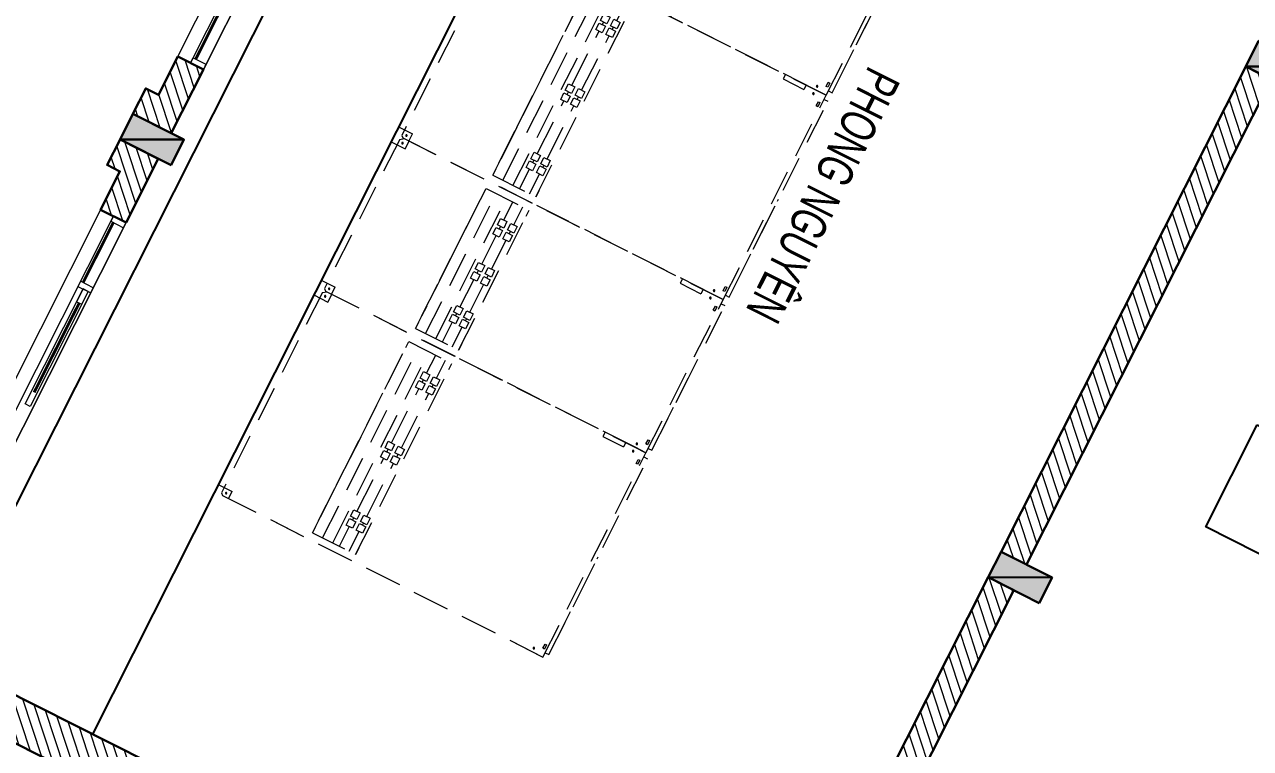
# Model space of a CAD drawing. Header units: metres. Extents: x 0 to 547597, y 0 to 1844684.
# Drawn here: x 543384.24 to 543392.81, y 1844520.09 to 1844525.15 of the extents above; entities that cross this region are included whole.
import ezdxf

# ---------------------------------------------------------------- set-up
doc = ezdxf.new("R2010")
doc.units = ezdxf.units.M
doc.linetypes.add('CONTINOUS', pattern=[0])
doc.linetypes.add('DASHED', pattern=[0.75, 0.5, -0.25])
for name, color, linetype in [('5_Thep', 4, 'Continuous'), ('DUONGOTO', 3, 'Continuous'), ('KH-Dam', 6, 'Continuous'), ('Muong cap moi', 5, 'Continuous'), ('TB220kVhientai', 7, 'Continuous'), ('VAT LIEU BTCT', 1, 'Continuous')]:
    doc.layers.add(name, color=color, linetype=linetype)
for name, color, linetype, lineweight in [('A-Detl-Medm', 4, 'Continuous', 15), ('A-Door', 35, 'Continuous', 9), ('A-Hatch', 8, 'Continuous', 5), ('A-Sect-Conc', 1, 'Continuous', 30), ('A-Text-VN', 7, 'Continuous', 5), ('A-Wall', 3, 'Continuous', 30), ('Net 015', 3, 'Continuous', 15)]:
    doc.layers.add(name, color=color, linetype=linetype, lineweight=lineweight)
doc.styles.add('cuong DAC', font='hoatbif.shx', dxfattribs={"width": 0.7})

# ---------------------------------------------------------------- blocks, each defined once
blk = doc.blocks.new('col200x400')
at = {"layer": 'A-Sect-Conc'}
h = blk.add_hatch(color=256, dxfattribs=at)
h.dxf.hatch_style = 1
h.paths.add_polyline_path([(-100, -200), (100, -200), (100, 200), (-100, 200)])
blk.add_line((-100, 200), (100, -200), dxfattribs=at)
blk.add_lwpolyline([(-100, -200), (100, -200), (100, 200), (-100, 200)], close=True, dxfattribs=at)
blk = doc.blocks.new('H')
at = {"layer": 'Net 015', "color": 8, "linetype": 'DASHED', "ltscale": 500}
for p, q in [((460054.0469984792, -29482.51881157258), (460054.0469984792, -26982.50237376732)), ((460054.0469984792, -26982.50237376732), (461654.0469984792, -26982.50237376732)), ((460054.0469984792, -29492.83577322238), (460054.0469984792, -26982.50237376732)), ((460088.4413081275, -26953.42401023791), (460854.0469984792, -26953.42401023791)), ((460088.4413081275, -26982.50237376732), (460088.4413081275, -26953.42401023791)), ((460176.1459565607, -26953.42401023791), (461621.2783378025, -26953.42401023791)), ((461621.2783378025, -26982.50237376732), (461621.2783378025, -26953.42401023791)), ((461654.0469984792, -29482.51881157258), (461654.0469984792, -26982.50237376732)), ((461654.0469984792, -29492.20877231215), (461654.0469984792, -26982.50237376732)), ((461654.0469984792, -26982.50237376732), (461654.0469984792, -27067.42401023791)), ((461654.0469984792, -29482.51881157258), (461654.0469984792, -26982.50237376732)), ((461654.0469984792, -26982.50237376732), (462854.0469984792, -26982.50237376732)), ((461654.0469984792, -29492.83577322238), (461654.0469984792, -26982.50237376732)), ((461688.4413081275, -26953.42401023791), (462254.0469984792, -26953.42401023791)), ((461688.4413081275, -26982.50237376732), (461688.4413081275, -26953.42401023791)), ((461776.1459565607, -26953.42401023791), (462821.2783378025, -26953.42401023791)), ((462821.2783378025, -26982.50237376732), (462821.2783378025, -26953.42401023791)), ((462854.0469984792, -29482.51881157258), (462854.0469984792, -26982.50237376732)), ((462854.0469984792, -29492.20877231215), (462854.0469984792, -26982.50237376732)), ((462854.0469984792, -26982.50237376732), (462854.0469984792, -27067.42401023791)), ((462854.0469984792, -29482.51881157258), (462854.0469984792, -26982.50237376732)), ((462854.0469984792, -26982.50237376732), (464454.0469984792, -26982.50237376732)), ((462854.0469984792, -29492.83577322238), (462854.0469984792, -26982.50237376732)), ((462888.4413081275, -26953.42401023791), (463654.0469984792, -26953.42401023791)), ((462888.4413081275, -26982.50237376732), (462888.4413081275, -26953.42401023791)), ((462976.1459565607, -26953.42401023791), (464421.2783378025, -26953.42401023791)), ((464421.2783378025, -26982.50237376732), (464421.2783378025, -26953.42401023791)), ((464454.0469984792, -29482.51881157258), (464454.0469984792, -26982.50237376732)), ((464454.0469984792, -29492.20877231215), (464454.0469984792, -26982.50237376732)), ((464454.0469984792, -26982.50237376732), (464454.0469984792, -27067.42401023791)), ((464454.0469984792, -29482.51881157258), (464454.0469984792, -26982.50237376732)), ((464454.0469984792, -26982.50237376732), (466054.0469984792, -26982.50237376732)), ((464454.0469984792, -29492.83577322238), (464454.0469984792, -26982.50237376732)), ((464488.4413081275, -26953.42401023791), (465254.0469984792, -26953.42401023791)), ((464488.4413081275, -26982.50237376732), (464488.4413081275, -26953.42401023791)), ((464576.1459565607, -26953.42401023791), (466021.2783378025, -26953.42401023791)), ((466021.2783378025, -26982.50237376732), (466021.2783378025, -26953.42401023791)), ((466054.0469984792, -29482.51881157258), (466054.0469984792, -26982.50237376732)), ((466054.0469984792, -29492.20877231215), (466054.0469984792, -26982.50237376732)), ((466054.0469984792, -26982.50237376732), (466054.0469984792, -27067.42401023791)), ((466054.0469984792, -29482.51881157258), (466054.0469984792, -26982.50237376732)), ((466054.0469984792, -26982.50237376732), (467654.0469984792, -26982.50237376732)), ((466054.0469984792, -29492.83577322238), (466054.0469984792, -26982.50237376732)), ((466088.4413081275, -26953.42401023791), (466854.0469984792, -26953.42401023791)), ((466088.4413081275, -26982.50237376732), (466088.4413081275, -26953.42401023791)), ((466176.1459565607, -26953.42401023791), (467621.2783378025, -26953.42401023791)), ((467621.2783378025, -26982.50237376732), (467621.2783378025, -26953.42401023791)), ((467654.0469984792, -29482.51881157258), (467654.0469984792, -26982.50237376732)), ((467654.0469984792, -29492.20877231215), (467654.0469984792, -26982.50237376732)), ((467654.0469984792, -26982.50237376732), (467654.0469984792, -27067.42401023791)), ((461654.0469984792, -27067.42401023791), (461654.0469984792, -27067.42401023791)), ((461654.0469984792, -27067.42401023791), (461654.0469984792, -28475.72401023773)), ((462854.0469984792, -27067.42401023791), (462854.0469984792, -27067.42401023791)), ((462854.0469984792, -27067.42401023791), (462854.0469984792, -28475.72401023773)), ((464454.0469984792, -27067.42401023791), (464454.0469984792, -27067.42401023791)), ((464454.0469984792, -27067.42401023791), (464454.0469984792, -28475.72401023773)), ((466054.0469984792, -27067.42401023791), (466054.0469984792, -27067.42401023791)), ((466054.0469984792, -27067.42401023791), (466054.0469984792, -28475.72401023773)), ((467654.0469984792, -27067.42401023791), (467654.0469984792, -27067.42401023791)), ((467654.0469984792, -27067.42401023791), (467654.0469984792, -28475.72401023773)), ((461654.0469984792, -27140.36151023791), (461619.9311537899, -27140.36151023791)), ((461619.9311537899, -27302.36151023791), (461619.9311537899, -27140.36151023791)), ((462854.0469984792, -27140.36151023791), (462819.9311537899, -27140.36151023791)), ((462819.9311537899, -27302.36151023791), (462819.9311537899, -27140.36151023791)), ((464454.0469984792, -27140.36151023791), (464419.9311537899, -27140.36151023791)), ((464419.9311537899, -27302.36151023791), (464419.9311537899, -27140.36151023791)), ((466054.0469984792, -27140.36151023791), (466019.9311537899, -27140.36151023791)), ((466019.9311537899, -27302.36151023791), (466019.9311537899, -27140.36151023791)), ((467654.0469984792, -27140.36151023791), (467619.9311537899, -27140.36151023791)), ((467619.9311537899, -27302.36151023791), (467619.9311537899, -27140.36151023791)), ((461654.0469984792, -27302.36151023791), (461619.9311537899, -27302.36151023791)), ((461654.0469984792, -27302.36151023791), (461619.9311537899, -27302.36151023791)), ((462854.0469984792, -27302.36151023791), (462819.9311537899, -27302.36151023791)), ((462854.0469984792, -27302.36151023791), (462819.9311537899, -27302.36151023791)), ((464454.0469984792, -27302.36151023791), (464419.9311537899, -27302.36151023791)), ((464454.0469984792, -27302.36151023791), (464419.9311537899, -27302.36151023791)), ((466054.0469984792, -27302.36151023791), (466019.9311537899, -27302.36151023791)), ((466054.0469984792, -27302.36151023791), (466019.9311537899, -27302.36151023791)), ((467654.0469984792, -27302.36151023791), (467619.9311537899, -27302.36151023791)), ((467654.0469984792, -27302.36151023791), (467619.9311537899, -27302.36151023791)), ((460154.0469984792, -28475.72401023773), (460104.6481492619, -28475.72401023773)), ((460104.6481492619, -28475.72401023773), (461600.8371430363, -28475.72401023773)), ((460104.6481492619, -28813.72401023773), (460104.6481492619, -28475.72401023773)), ((460104.6481492619, -28525.4637055418), (460258.6319978728, -28525.4637055418)), ((460309.7774118956, -28525.4637055418), (460325.4343121562, -28525.4637055418)), ((460376.5797261789, -28525.4637055418), (460791.9705617053, -28525.4637055418)), ((460843.115975728, -28525.4637055418), (460863.5735423656, -28525.4637055418)), ((460914.7189563883, -28525.4637055418), (461339.7775248752, -28525.4637055418)), ((461390.922938898, -28525.4637055418), (461408.6071275517, -28525.4637055418)), ((461459.7525415744, -28525.4637055418), (461600.8371430363, -28525.4637055418)), ((461554.0469984792, -28475.72401023773), (461600.8371430363, -28475.72401023773)), ((461600.8371430363, -28813.72401023773), (461600.8371430363, -28475.72401023773)), ((461654.0469984792, -28475.72401023773), (461654.0469984792, -28813.72401023773)), ((461754.0469984792, -28475.72401023773), (461704.6481492619, -28475.72401023773)), ((461704.6481492619, -28475.72401023773), (462800.8371430363, -28475.72401023773)), ((461704.6481492619, -28813.72401023773), (461704.6481492619, -28475.72401023773)), ((461704.6481492619, -28525.4637055418), (461858.6319978728, -28525.4637055418)), ((461909.7774118956, -28525.4637055418), (461925.4343121562, -28525.4637055418)), ((461976.5797261789, -28525.4637055418), (462191.9705617053, -28525.4637055418)), ((462243.115975728, -28525.4637055418), (462263.5735423656, -28525.4637055418)), ((462314.7189563883, -28525.4637055418), (462539.7775248752, -28525.4637055418)), ((462590.922938898, -28525.4637055418), (462608.6071275517, -28525.4637055418)), ((462659.7525415744, -28525.4637055418), (462800.8371430363, -28525.4637055418)), ((462754.0469984792, -28475.72401023773), (462800.8371430363, -28475.72401023773)), ((462800.8371430363, -28813.72401023773), (462800.8371430363, -28475.72401023773)), ((462854.0469984792, -28475.72401023773), (462854.0469984792, -28813.72401023773)), ((462954.0469984792, -28475.72401023773), (462904.6481492619, -28475.72401023773)), ((462904.6481492619, -28475.72401023773), (464400.8371430363, -28475.72401023773)), ((462904.6481492619, -28813.72401023773), (462904.6481492619, -28475.72401023773)), ((462904.6481492619, -28525.4637055418), (463058.6319978728, -28525.4637055418)), ((463109.7774118956, -28525.4637055418), (463125.4343121562, -28525.4637055418)), ((463176.5797261789, -28525.4637055418), (463591.9705617053, -28525.4637055418)), ((463643.115975728, -28525.4637055418), (463663.5735423656, -28525.4637055418)), ((463714.7189563883, -28525.4637055418), (464139.7775248752, -28525.4637055418)), ((464190.922938898, -28525.4637055418), (464208.6071275517, -28525.4637055418)), ((464259.7525415744, -28525.4637055418), (464400.8371430363, -28525.4637055418)), ((464354.0469984792, -28475.72401023773), (464400.8371430363, -28475.72401023773)), ((464400.8371430363, -28813.72401023773), (464400.8371430363, -28475.72401023773)), ((464454.0469984792, -28475.72401023773), (464454.0469984792, -28813.72401023773)), ((464554.0469984792, -28475.72401023773), (464504.6481492619, -28475.72401023773)), ((464504.6481492619, -28475.72401023773), (466000.8371430363, -28475.72401023773)), ((464504.6481492619, -28813.72401023773), (464504.6481492619, -28475.72401023773)), ((464504.6481492619, -28525.4637055418), (464658.6319978728, -28525.4637055418)), ((464709.7774118956, -28525.4637055418), (464725.4343121562, -28525.4637055418)), ((464776.5797261789, -28525.4637055418), (465191.9705617053, -28525.4637055418)), ((465243.115975728, -28525.4637055418), (465263.5735423656, -28525.4637055418)), ((465314.7189563883, -28525.4637055418), (465739.7775248752, -28525.4637055418)), ((465790.922938898, -28525.4637055418), (465808.6071275517, -28525.4637055418)), ((465859.7525415744, -28525.4637055418), (466000.8371430363, -28525.4637055418)), ((465954.0469984792, -28475.72401023773), (466000.8371430363, -28475.72401023773)), ((466000.8371430363, -28813.72401023773), (466000.8371430363, -28475.72401023773)), ((466054.0469984792, -28475.72401023773), (466054.0469984792, -28813.72401023773)), ((466154.0469984792, -28475.72401023773), (466104.6481492619, -28475.72401023773)), ((466104.6481492619, -28475.72401023773), (467600.8371430363, -28475.72401023773)), ((466104.6481492619, -28813.72401023773), (466104.6481492619, -28475.72401023773)), ((466104.6481492619, -28525.4637055418), (466258.6319978728, -28525.4637055418)), ((466309.7774118956, -28525.4637055418), (466325.4343121562, -28525.4637055418)), ((466376.5797261789, -28525.4637055418), (466791.9705617053, -28525.4637055418)), ((466843.115975728, -28525.4637055418), (466863.5735423656, -28525.4637055418)), ((466914.7189563883, -28525.4637055418), (467339.7775248752, -28525.4637055418)), ((467390.922938898, -28525.4637055418), (467408.6071275517, -28525.4637055418)), ((467459.7525415744, -28525.4637055418), (467600.8371430363, -28525.4637055418)), ((467554.0469984792, -28475.72401023773), (467600.8371430363, -28475.72401023773)), ((467600.8371430363, -28813.72401023773), (467600.8371430363, -28475.72401023773)), ((467654.0469984792, -28475.72401023773), (467654.0469984792, -28813.72401023773)), ((460104.6481492619, -28602.6902754216), (460258.2221876725, -28602.6902754216)), ((460309.3676016943, -28602.6902754216), (460326.829401002, -28602.6902754216)), ((460377.9748150248, -28602.6902754216), (460791.9705617053, -28602.6902754216)), ((460843.115975728, -28602.6902754216), (460863.5735423656, -28602.6902754216)), ((460914.7189563883, -28602.6902754216), (461338.3824360294, -28602.6902754216)), ((461389.5278500512, -28602.6902754216), (461408.553648005, -28602.6902754216)), ((461459.6990620277, -28602.6902754216), (461600.8371430363, -28602.6902754216)), ((461704.6481492619, -28602.6902754216), (461858.2221876725, -28602.6902754216)), ((461909.3676016943, -28602.6902754216), (461926.829401002, -28602.6902754216)), ((461977.9748150248, -28602.6902754216), (462191.9705617053, -28602.6902754216)), ((462243.115975728, -28602.6902754216), (462263.5735423656, -28602.6902754216)), ((462314.7189563883, -28602.6902754216), (462538.3824360294, -28602.6902754216)), ((462589.5278500512, -28602.6902754216), (462608.553648005, -28602.6902754216)), ((462659.6990620277, -28602.6902754216), (462800.8371430363, -28602.6902754216)), ((462904.6481492619, -28602.6902754216), (463058.2221876725, -28602.6902754216)), ((463109.3676016943, -28602.6902754216), (463126.829401002, -28602.6902754216)), ((463177.9748150248, -28602.6902754216), (463591.9705617053, -28602.6902754216)), ((463643.115975728, -28602.6902754216), (463663.5735423656, -28602.6902754216)), ((463714.7189563883, -28602.6902754216), (464138.3824360294, -28602.6902754216)), ((464189.5278500512, -28602.6902754216), (464208.553648005, -28602.6902754216)), ((464259.6990620277, -28602.6902754216), (464400.8371430363, -28602.6902754216)), ((464504.6481492619, -28602.6902754216), (464658.2221876725, -28602.6902754216)), ((464709.3676016943, -28602.6902754216), (464726.829401002, -28602.6902754216)), ((464777.9748150248, -28602.6902754216), (465191.9705617053, -28602.6902754216)), ((465243.115975728, -28602.6902754216), (465263.5735423656, -28602.6902754216)), ((465314.7189563883, -28602.6902754216), (465738.3824360294, -28602.6902754216)), ((465789.5278500512, -28602.6902754216), (465808.553648005, -28602.6902754216)), ((465859.6990620277, -28602.6902754216), (466000.8371430363, -28602.6902754216)), ((466104.6481492619, -28602.6902754216), (466258.2221876725, -28602.6902754216)), ((466309.3676016943, -28602.6902754216), (466326.829401002, -28602.6902754216)), ((466377.9748150248, -28602.6902754216), (466791.9705617053, -28602.6902754216)), ((466843.115975728, -28602.6902754216), (466863.5735423656, -28602.6902754216)), ((466914.7189563883, -28602.6902754216), (467338.3824360294, -28602.6902754216)), ((467389.5278500512, -28602.6902754216), (467408.553648005, -28602.6902754216)), ((467459.6990620277, -28602.6902754216), (467600.8371430363, -28602.6902754216)), ((460104.6481492619, -28655.08185298578), (461600.8371430363, -28655.08185298578)), ((461704.6481492619, -28655.08185298578), (462800.8371430363, -28655.08185298578)), ((462904.6481492619, -28655.08185298578), (464400.8371430363, -28655.08185298578)), ((464504.6481492619, -28655.08185298578), (466000.8371430363, -28655.08185298578)), ((466104.6481492619, -28655.08185298578), (467600.8371430363, -28655.08185298578)), ((460104.6481492619, -28734.3293725953), (461600.8371430363, -28734.3293725953)), ((461704.6481492619, -28734.3293725953), (462800.8371430363, -28734.3293725953)), ((462904.6481492619, -28734.3293725953), (464400.8371430363, -28734.3293725953)), ((464504.6481492619, -28734.3293725953), (466000.8371430363, -28734.3293725953)), ((466104.6481492619, -28734.3293725953), (467600.8371430363, -28734.3293725953)), ((460104.6481492619, -28813.72401023773), (460854.0469984792, -28813.72401023773)), ((460154.0469984792, -28813.72401023773), (460104.6481492619, -28813.72401023773)), ((460200.5469984792, -28813.72401023773), (461507.5469984792, -28813.72401023773)), ((460854.0469984792, -28813.72401023773), (460200.5469984792, -28813.72401023773)), ((460854.0469984792, -28813.72401023773), (461281.0195684701, -28813.72401023773)), ((460854.0469984792, -28813.72401023773), (461600.8371430363, -28813.72401023773)), ((461281.0195684701, -28813.72401023773), (461507.5469984792, -28813.72401023773)), ((461554.0469984792, -28813.72401023773), (461600.8371430363, -28813.72401023773)), ((461554.0469984792, -28813.72401023773), (461600.8371430363, -28813.72401023773)), ((461704.6481492619, -28813.72401023773), (462254.0469984792, -28813.72401023773)), ((461754.0469984792, -28813.72401023773), (461704.6481492619, -28813.72401023773)), ((461800.5469984792, -28813.72401023773), (462707.5469984792, -28813.72401023773)), ((462254.0469984792, -28813.72401023773), (461800.5469984792, -28813.72401023773)), ((462254.0469984792, -28813.72401023773), (462481.0195684701, -28813.72401023773)), ((462254.0469984792, -28813.72401023773), (462800.8371430363, -28813.72401023773)), ((462481.0195684701, -28813.72401023773), (462707.5469984792, -28813.72401023773)), ((462754.0469984792, -28813.72401023773), (462800.8371430363, -28813.72401023773)), ((462754.0469984792, -28813.72401023773), (462800.8371430363, -28813.72401023773)), ((462904.6481492619, -28813.72401023773), (463654.0469984792, -28813.72401023773)), ((462954.0469984792, -28813.72401023773), (462904.6481492619, -28813.72401023773)), ((463000.5469984792, -28813.72401023773), (464307.5469984792, -28813.72401023773)), ((463654.0469984792, -28813.72401023773), (463000.5469984792, -28813.72401023773)), ((463654.0469984792, -28813.72401023773), (464081.0195684701, -28813.72401023773)), ((463654.0469984792, -28813.72401023773), (464400.8371430363, -28813.72401023773)), ((464081.0195684701, -28813.72401023773), (464307.5469984792, -28813.72401023773)), ((464354.0469984792, -28813.72401023773), (464400.8371430363, -28813.72401023773)), ((464354.0469984792, -28813.72401023773), (464400.8371430363, -28813.72401023773)), ((464504.6481492619, -28813.72401023773), (465254.0469984792, -28813.72401023773)), ((464554.0469984792, -28813.72401023773), (464504.6481492619, -28813.72401023773)), ((464600.5469984792, -28813.72401023773), (465907.5469984792, -28813.72401023773)), ((465254.0469984792, -28813.72401023773), (464600.5469984792, -28813.72401023773)), ((465254.0469984792, -28813.72401023773), (465681.0195684701, -28813.72401023773)), ((465254.0469984792, -28813.72401023773), (466000.8371430363, -28813.72401023773)), ((465681.0195684701, -28813.72401023773), (465907.5469984792, -28813.72401023773)), ((465954.0469984792, -28813.72401023773), (466000.8371430363, -28813.72401023773)), ((465954.0469984792, -28813.72401023773), (466000.8371430363, -28813.72401023773)), ((466104.6481492619, -28813.72401023773), (466854.0469984792, -28813.72401023773)), ((466154.0469984792, -28813.72401023773), (466104.6481492619, -28813.72401023773)), ((466200.5469984792, -28813.72401023773), (467507.5469984792, -28813.72401023773)), ((466854.0469984792, -28813.72401023773), (466200.5469984792, -28813.72401023773)), ((466854.0469984792, -28813.72401023773), (467281.0195684701, -28813.72401023773)), ((466854.0469984792, -28813.72401023773), (467600.8371430363, -28813.72401023773)), ((467281.0195684701, -28813.72401023773), (467507.5469984792, -28813.72401023773)), ((467554.0469984792, -28813.72401023773), (467600.8371430363, -28813.72401023773)), ((467554.0469984792, -28813.72401023773), (467600.8371430363, -28813.72401023773)), ((461654.0469984792, -29492.20877231215), (461654.0469984792, -29125.97692023334)), ((462854.0469984792, -29492.20877231215), (462854.0469984792, -29125.97692023334)), ((464454.0469984792, -29492.20877231215), (464454.0469984792, -29125.97692023334)), ((466054.0469984792, -29492.20877231215), (466054.0469984792, -29125.97692023334)), ((467654.0469984792, -29492.20877231215), (467654.0469984792, -29125.97692023334)), ((460053.5272704072, -29444.33417367307), (460108.9746918788, -29444.33417367307)), ((460066.0900566417, -29507.36454094597), (460054.0469984792, -29492.83577322238)), ((460108.9746918788, -29553.42401023791), (460108.9746918788, -29444.33417367307)), ((461593.6056004611, -29553.42401023791), (461593.6056004611, -29442.7491082924)), ((461593.6056004611, -29442.7491082924), (461652.3674479348, -29442.7491082924)), ((461635.1109701933, -29507.36454094597), (461654.0469984792, -29482.51881157258)), ((461653.5272704072, -29444.33417367307), (461708.9746918788, -29444.33417367307)), ((461666.0900566417, -29507.36454094597), (461654.0469984792, -29492.83577322238)), ((461708.9746918788, -29553.42401023791), (461708.9746918788, -29444.33417367307)), ((462793.6056004611, -29553.42401023791), (462793.6056004611, -29442.7491082924)), ((462793.6056004611, -29442.7491082924), (462852.3674479348, -29442.7491082924)), ((462835.1109701933, -29507.36454094597), (462854.0469984792, -29482.51881157258)), ((462853.5272704072, -29444.33417367307), (462908.9746918788, -29444.33417367307)), ((462866.0900566417, -29507.36454094597), (462854.0469984792, -29492.83577322238)), ((462908.9746918788, -29553.42401023791), (462908.9746918788, -29444.33417367307)), ((464393.6056004611, -29553.42401023791), (464393.6056004611, -29442.7491082924)), ((464393.6056004611, -29442.7491082924), (464452.3674479348, -29442.7491082924)), ((464435.1109701933, -29507.36454094597), (464454.0469984792, -29482.51881157258)), ((464453.5272704072, -29444.33417367307), (464508.9746918788, -29444.33417367307)), ((464466.0900566417, -29507.36454094597), (464454.0469984792, -29492.83577322238)), ((464508.9746918788, -29553.42401023791), (464508.9746918788, -29444.33417367307)), ((465993.6056004611, -29553.42401023791), (465993.6056004611, -29442.7491082924)), ((465993.6056004611, -29442.7491082924), (466052.3674479348, -29442.7491082924)), ((466035.1109701933, -29507.36454094597), (466054.0469984792, -29482.51881157258)), ((466053.5272704072, -29444.33417367307), (466108.9746918788, -29444.33417367307)), ((466066.0900566417, -29507.36454094597), (466054.0469984792, -29492.83577322238)), ((466108.9746918788, -29553.42401023791), (466108.9746918788, -29444.33417367307)), ((467593.6056004611, -29553.42401023791), (467593.6056004611, -29442.7491082924)), ((467593.6056004611, -29442.7491082924), (467652.3674479348, -29442.7491082924)), ((467635.1109701933, -29507.36454094597), (467654.0469984792, -29482.51881157258)), ((461635.1109701933, -29507.36454094597), (460066.0900566417, -29507.36454094597)), ((460108.9746918788, -29553.42401023791), (461593.6056004611, -29553.42401023791)), ((462835.1109701933, -29507.36454094597), (461666.0900566417, -29507.36454094597)), ((461708.9746918788, -29553.42401023791), (462793.6056004611, -29553.42401023791)), ((464435.1109701933, -29507.36454094597), (462866.0900566417, -29507.36454094597)), ((462908.9746918788, -29553.42401023791), (464393.6056004611, -29553.42401023791)), ((466035.1109701933, -29507.36454094597), (464466.0900566417, -29507.36454094597)), ((464508.9746918788, -29553.42401023791), (465993.6056004611, -29553.42401023791)), ((467635.1109701933, -29507.36454094597), (466066.0900566417, -29507.36454094597)), ((466108.9746918788, -29553.42401023791), (467593.6056004611, -29553.42401023791))]:
    blk.add_line(p, q, dxfattribs=at)
for points in [[(460109.0141741389, -27010.74721167912), (460141.4475329311, -27010.74721167912), (460141.4475329311, -26998.60541223013), (460109.0141741389, -26998.60541223013)], [(461555.889325558, -27010.74721167912), (461588.3226843502, -27010.74721167912), (461588.3226843502, -26998.60541223013), (461555.889325558, -26998.60541223013)], [(461709.0141741389, -27010.74721167912), (461741.4475329311, -27010.74721167912), (461741.4475329311, -26998.60541223013), (461709.0141741389, -26998.60541223013)], [(462755.889325558, -27010.74721167912), (462788.3226843502, -27010.74721167912), (462788.3226843502, -26998.60541223013), (462755.889325558, -26998.60541223013)], [(462909.0141741389, -27010.74721167912), (462941.4475329311, -27010.74721167912), (462941.4475329311, -26998.60541223013), (462909.0141741389, -26998.60541223013)], [(464355.889325558, -27010.74721167912), (464388.3226843502, -27010.74721167912), (464388.3226843502, -26998.60541223013), (464355.889325558, -26998.60541223013)], [(464509.0141741389, -27010.74721167912), (464541.4475329311, -27010.74721167912), (464541.4475329311, -26998.60541223013), (464509.0141741389, -26998.60541223013)], [(465955.889325558, -27010.74721167912), (465988.3226843502, -27010.74721167912), (465988.3226843502, -26998.60541223013), (465955.889325558, -26998.60541223013)], [(466109.0141741389, -27010.74721167912), (466141.4475329311, -27010.74721167912), (466141.4475329311, -26998.60541223013), (466109.0141741389, -26998.60541223013)], [(467555.889325558, -27010.74721167912), (467588.3226843502, -27010.74721167912), (467588.3226843502, -26998.60541223013), (467555.889325558, -26998.60541223013)], [(460258.6319978728, -28549.20385655132), (460309.7774118956, -28549.20385655132), (460309.7774118956, -28499.53005087958), (460258.6319978728, -28499.53005087958)], [(460325.4343121562, -28549.20385655132), (460376.5797261789, -28549.20385655132), (460376.5797261789, -28499.53005087958), (460325.4343121562, -28499.53005087958)], [(460791.9705617053, -28550.71945278929), (460843.115975728, -28550.71945278929), (460843.115975728, -28501.04564711754), (460791.9705617053, -28501.04564711754)], [(460863.5735423656, -28550.71945278929), (460914.7189563883, -28550.71945278929), (460914.7189563883, -28501.04564711754), (460863.5735423656, -28501.04564711754)], [(461339.7775248752, -28549.20385655132), (461390.922938898, -28549.20385655132), (461390.922938898, -28499.53005087958), (461339.7775248752, -28499.53005087958)], [(461408.6071275517, -28549.20385655132), (461459.7525415744, -28549.20385655132), (461459.7525415744, -28499.53005087958), (461408.6071275517, -28499.53005087958)], [(461858.6319978728, -28549.20385655132), (461909.7774118956, -28549.20385655132), (461909.7774118956, -28499.53005087958), (461858.6319978728, -28499.53005087958)], [(461925.4343121562, -28549.20385655132), (461976.5797261789, -28549.20385655132), (461976.5797261789, -28499.53005087958), (461925.4343121562, -28499.53005087958)], [(462191.9705617053, -28550.71945278929), (462243.115975728, -28550.71945278929), (462243.115975728, -28501.04564711754), (462191.9705617053, -28501.04564711754)], [(462263.5735423656, -28550.71945278929), (462314.7189563883, -28550.71945278929), (462314.7189563883, -28501.04564711754), (462263.5735423656, -28501.04564711754)], [(462539.7775248752, -28549.20385655132), (462590.922938898, -28549.20385655132), (462590.922938898, -28499.53005087958), (462539.7775248752, -28499.53005087958)], [(462608.6071275517, -28549.20385655132), (462659.7525415744, -28549.20385655132), (462659.7525415744, -28499.53005087958), (462608.6071275517, -28499.53005087958)], [(463058.6319978728, -28549.20385655132), (463109.7774118956, -28549.20385655132), (463109.7774118956, -28499.53005087958), (463058.6319978728, -28499.53005087958)], [(463125.4343121562, -28549.20385655132), (463176.5797261789, -28549.20385655132), (463176.5797261789, -28499.53005087958), (463125.4343121562, -28499.53005087958)], [(463591.9705617053, -28550.71945278929), (463643.115975728, -28550.71945278929), (463643.115975728, -28501.04564711754), (463591.9705617053, -28501.04564711754)], [(463663.5735423656, -28550.71945278929), (463714.7189563883, -28550.71945278929), (463714.7189563883, -28501.04564711754), (463663.5735423656, -28501.04564711754)], [(464139.7775248752, -28549.20385655132), (464190.922938898, -28549.20385655132), (464190.922938898, -28499.53005087958), (464139.7775248752, -28499.53005087958)], [(464208.6071275517, -28549.20385655132), (464259.7525415744, -28549.20385655132), (464259.7525415744, -28499.53005087958), (464208.6071275517, -28499.53005087958)], [(464658.6319978728, -28549.20385655132), (464709.7774118956, -28549.20385655132), (464709.7774118956, -28499.53005087958), (464658.6319978728, -28499.53005087958)], [(464725.4343121562, -28549.20385655132), (464776.5797261789, -28549.20385655132), (464776.5797261789, -28499.53005087958), (464725.4343121562, -28499.53005087958)], [(465191.9705617053, -28550.71945278929), (465243.115975728, -28550.71945278929), (465243.115975728, -28501.04564711754), (465191.9705617053, -28501.04564711754)], [(465263.5735423656, -28550.71945278929), (465314.7189563883, -28550.71945278929), (465314.7189563883, -28501.04564711754), (465263.5735423656, -28501.04564711754)], [(465739.7775248752, -28549.20385655132), (465790.922938898, -28549.20385655132), (465790.922938898, -28499.53005087958), (465739.7775248752, -28499.53005087958)], [(465808.6071275517, -28549.20385655132), (465859.7525415744, -28549.20385655132), (465859.7525415744, -28499.53005087958), (465808.6071275517, -28499.53005087958)], [(466258.6319978728, -28549.20385655132), (466309.7774118956, -28549.20385655132), (466309.7774118956, -28499.53005087958), (466258.6319978728, -28499.53005087958)], [(466325.4343121562, -28549.20385655132), (466376.5797261789, -28549.20385655132), (466376.5797261789, -28499.53005087958), (466325.4343121562, -28499.53005087958)], [(466791.9705617053, -28550.71945278929), (466843.115975728, -28550.71945278929), (466843.115975728, -28501.04564711754), (466791.9705617053, -28501.04564711754)], [(466863.5735423656, -28550.71945278929), (466914.7189563883, -28550.71945278929), (466914.7189563883, -28501.04564711754), (466863.5735423656, -28501.04564711754)], [(467339.7775248752, -28549.20385655132), (467390.922938898, -28549.20385655132), (467390.922938898, -28499.53005087958), (467339.7775248752, -28499.53005087958)], [(467408.6071275517, -28549.20385655132), (467459.7525415744, -28549.20385655132), (467459.7525415744, -28499.53005087958), (467408.6071275517, -28499.53005087958)], [(460258.2221876725, -28627.94602266909), (460309.3676016943, -28627.94602266909), (460309.3676016943, -28578.27221699734), (460258.2221876725, -28578.27221699734)], [(460326.829401002, -28627.94602266909), (460377.9748150248, -28627.94602266909), (460377.9748150248, -28578.27221699734), (460326.829401002, -28578.27221699734)], [(460791.9705617053, -28627.94602266909), (460843.115975728, -28627.94602266909), (460843.115975728, -28578.27221699734), (460791.9705617053, -28578.27221699734)], [(460863.5735423656, -28627.94602266909), (460914.7189563883, -28627.94602266909), (460914.7189563883, -28578.27221699734), (460863.5735423656, -28578.27221699734)], [(461338.3824360294, -28627.94602266909), (461389.5278500512, -28627.94602266909), (461389.5278500512, -28578.27221699734), (461338.3824360294, -28578.27221699734)], [(461408.553648005, -28627.94602266909), (461459.6990620277, -28627.94602266909), (461459.6990620277, -28578.27221699734), (461408.553648005, -28578.27221699734)], [(461858.2221876725, -28627.94602266909), (461909.3676016943, -28627.94602266909), (461909.3676016943, -28578.27221699734), (461858.2221876725, -28578.27221699734)], [(461926.829401002, -28627.94602266909), (461977.9748150248, -28627.94602266909), (461977.9748150248, -28578.27221699734), (461926.829401002, -28578.27221699734)], [(462191.9705617053, -28627.94602266909), (462243.115975728, -28627.94602266909), (462243.115975728, -28578.27221699734), (462191.9705617053, -28578.27221699734)], [(462263.5735423656, -28627.94602266909), (462314.7189563883, -28627.94602266909), (462314.7189563883, -28578.27221699734), (462263.5735423656, -28578.27221699734)], [(462538.3824360294, -28627.94602266909), (462589.5278500512, -28627.94602266909), (462589.5278500512, -28578.27221699734), (462538.3824360294, -28578.27221699734)], [(462608.553648005, -28627.94602266909), (462659.6990620277, -28627.94602266909), (462659.6990620277, -28578.27221699734), (462608.553648005, -28578.27221699734)], [(463058.2221876725, -28627.94602266909), (463109.3676016943, -28627.94602266909), (463109.3676016943, -28578.27221699734), (463058.2221876725, -28578.27221699734)], [(463126.829401002, -28627.94602266909), (463177.9748150248, -28627.94602266909), (463177.9748150248, -28578.27221699734), (463126.829401002, -28578.27221699734)], [(463591.9705617053, -28627.94602266909), (463643.115975728, -28627.94602266909), (463643.115975728, -28578.27221699734), (463591.9705617053, -28578.27221699734)], [(463663.5735423656, -28627.94602266909), (463714.7189563883, -28627.94602266909), (463714.7189563883, -28578.27221699734), (463663.5735423656, -28578.27221699734)], [(464138.3824360294, -28627.94602266909), (464189.5278500512, -28627.94602266909), (464189.5278500512, -28578.27221699734), (464138.3824360294, -28578.27221699734)], [(464208.553648005, -28627.94602266909), (464259.6990620277, -28627.94602266909), (464259.6990620277, -28578.27221699734), (464208.553648005, -28578.27221699734)], [(464658.2221876725, -28627.94602266909), (464709.3676016943, -28627.94602266909), (464709.3676016943, -28578.27221699734), (464658.2221876725, -28578.27221699734)], [(464726.829401002, -28627.94602266909), (464777.9748150248, -28627.94602266909), (464777.9748150248, -28578.27221699734), (464726.829401002, -28578.27221699734)], [(465191.9705617053, -28627.94602266909), (465243.115975728, -28627.94602266909), (465243.115975728, -28578.27221699734), (465191.9705617053, -28578.27221699734)], [(465263.5735423656, -28627.94602266909), (465314.7189563883, -28627.94602266909), (465314.7189563883, -28578.27221699734), (465263.5735423656, -28578.27221699734)], [(465738.3824360294, -28627.94602266909), (465789.5278500512, -28627.94602266909), (465789.5278500512, -28578.27221699734), (465738.3824360294, -28578.27221699734)], [(465808.553648005, -28627.94602266909), (465859.6990620277, -28627.94602266909), (465859.6990620277, -28578.27221699734), (465808.553648005, -28578.27221699734)], [(466258.2221876725, -28627.94602266909), (466309.3676016943, -28627.94602266909), (466309.3676016943, -28578.27221699734), (466258.2221876725, -28578.27221699734)], [(466326.829401002, -28627.94602266909), (466377.9748150248, -28627.94602266909), (466377.9748150248, -28578.27221699734), (466326.829401002, -28578.27221699734)], [(466791.9705617053, -28627.94602266909), (466843.115975728, -28627.94602266909), (466843.115975728, -28578.27221699734), (466791.9705617053, -28578.27221699734)], [(466863.5735423656, -28627.94602266909), (466914.7189563883, -28627.94602266909), (466914.7189563883, -28578.27221699734), (466863.5735423656, -28578.27221699734)], [(467338.3824360294, -28627.94602266909), (467389.5278500512, -28627.94602266909), (467389.5278500512, -28578.27221699734), (467338.3824360294, -28578.27221699734)], [(467408.553648005, -28627.94602266909), (467459.6990620277, -28627.94602266909), (467459.6990620277, -28578.27221699734), (467408.553648005, -28578.27221699734)]]:
    blk.add_lwpolyline(points, close=True, dxfattribs=at)
for centre, radius in [((460081.0166105151, -27067.62494456139), 5.502719701616115), ((461623.3804405171, -27067.62494456139), 5.502719701616115), ((461681.0166105151, -27067.62494456139), 5.502719701616115), ((462823.3804405171, -27067.62494456139), 5.502719701616115), ((462881.0166105151, -27067.62494456139), 5.502719701616115), ((464423.3804405171, -27067.62494456139), 5.502719701616115), ((464481.0166105151, -27067.62494456139), 5.502719701616115), ((466023.3804405171, -27067.62494456139), 5.502719701616115), ((466081.0166105151, -27067.62494456139), 5.502719701616115), ((467623.3804405171, -27067.62494456139), 5.502719701616115), ((460080.1639052758, -29477.42018603929), 4.611619745432108), ((461620.5230684995, -29478.02955278871), 5.302803667716944), ((461680.1639052758, -29477.42018603929), 4.611619745432108), ((462820.5230684995, -29478.02955278871), 5.302803667716944), ((462880.1639052758, -29477.42018603929), 4.611619745432108), ((464420.5230684995, -29478.02955278871), 5.302803667716944), ((464480.1639052758, -29477.42018603929), 4.611619745432108), ((466020.5230684995, -29478.02955278871), 5.302803667716944), ((466080.1639052758, -29477.42018603929), 4.611619745432108), ((467620.5230684995, -29478.02955278871), 5.302803667716944)]:
    blk.add_circle(centre, radius, dxfattribs=at)
blk = doc.blocks.new('A$C445369CA')
at = {"layer": 'A-Hatch'}
h = blk.add_hatch(dxfattribs=at)
h.set_pattern_fill('ANSI31', color=256, scale=500, angle=180)
h.set_pattern_definition([(225, (-1429987.293548927, -764539.3772551655), (44.19417382415921, -44.19417382415923), [])])
h.paths.add_polyline_path([(32800, -12899.99999999977), (36600, -12899.99999999977), (36600, -12699.99999999977), (32800, -12699.99999999977)])
h = blk.add_hatch(dxfattribs=at)
h.set_pattern_fill('ANSI31', color=256, scale=500, angle=180)
h.set_pattern_definition([(225, (-1425987.293548927, -764539.3772551655), (44.19417382415921, -44.19417382415923), [])])
h.paths.add_polyline_path([(36800, -12899.99999999977), (40600, -12899.99999999977), (40600, -12699.99999999977), (36800, -12699.99999999977)])
h = blk.add_hatch(dxfattribs=at)
h.set_pattern_fill('ANSI31', color=256, scale=500, angle=180)
h.set_pattern_definition([(225, (46947.50488503953, -3833.258691577474), (44.19417382415921, -44.19417382415923), [])])
h.paths.add_polyline_path([(40600, -19399.99999999907), (40799.99999999977, -19399.99999999907), (40800, -19699.99999999977), (40900, -19699.99999999977), (40900, -15250.10887719772), (40600.93457943853, -15250.10887719772)])
h = blk.add_hatch(dxfattribs=at)
h.set_pattern_fill('ANSI31', color=256, scale=500, angle=180)
h.set_pattern_definition([(225, (46947.50488503953, -4133.258691577474), (44.19417382415921, -44.19417382415923), [])])
h.paths.add_polyline_path([(36100.00000000023, -19600.00000000012), (36399.99999999977, -19600.00000000012), (36399.99999999977, -19700.00000000012), (36600, -19700.00000000012), (36600, -19400.00000000012), (36100.00000000023, -19400.00000000012)])
h = blk.add_hatch(dxfattribs=at)
h.set_pattern_fill('ANSI31', color=256, scale=500, angle=180)
h.set_pattern_definition([(225, (50947.50488503953, -4133.258691577474), (44.19417382415921, -44.19417382415923), [])])
h.paths.add_polyline_path([(37299.9999999993, -19600.00000000012), (36999.99999999977, -19600.00000000012), (36999.99999999977, -19700.00000000012), (36799.99999999953, -19700.00000000012), (36799.99999999953, -19400.00000000012), (37299.9999999993, -19400.00000000012)])
at = {"layer": 'VAT LIEU BTCT', "linetype": 'Continuous', "ltscale": 0.3}
blk.add_hatch(color=256, dxfattribs=at).paths.add_polyline_path([(36800, -19699.99999999965), (36600, -19699.99999999977), (36600, -19299.99999999977), (36800, -19299.99999999977)])
blk.add_hatch(color=256, dxfattribs=at).paths.add_polyline_path([(36800, -19699.99999999965), (36600, -19699.99999999977), (36600, -19299.99999999977), (36800, -19299.99999999977)])
at = {"color": 7, "linetype": 'CONTINOUS'}
blk.add_lwpolyline([(35000.00000000023, -11699.81249999965), (35000.00000000023, -10899.81249999965), (35800.00000000023, -10899.81249999965), (35800.00000000023, -11699.81249999965)], close=True, dxfattribs=at)
at = {"layer": 'A-Detl-Medm'}
for points in [[(33300.00000000023, -19400.00000000012), (36100.00000000023, -19400.00000000012), (36100.00000000023, -19600.00000000012), (33300.00000000023, -19600.00000000012)], [(40099.99999999977, -19400), (37299.99999999977, -19400), (37299.99999999977, -19600), (40099.99999999977, -19600)]]:
    blk.add_lwpolyline(points, close=True, dxfattribs=at)
at = {"layer": 'A-Door'}
for points in [[(36100.00000000023, -19400.00000000012), (33300, -19400.00000000012), (33300, -19500.00000000012), (36100.00000000023, -19500.00000000012)], [(36100.00000000023, -19500.00000000012), (36060.00000000023, -19500.00000000012), (36060.00000000023, -19400.00000000012), (36100.00000000023, -19400.00000000012)], [(37299.99999999977, -19400), (40099.99999999977, -19400), (40099.99999999977, -19500), (37299.99999999977, -19500)], [(37299.99999999977, -19500), (37339.99999999977, -19500), (37339.99999999977, -19400), (37299.99999999977, -19400)], [(37809.99999999977, -19499.99999999988), (37849.99999999977, -19499.99999999988), (37849.99999999977, -19399.99999999988), (37809.99999999977, -19399.99999999988)], [(37949.99999999953, -19459.99999999988), (37949.99999999953, -19419.99999999988), (37849.99999999953, -19419.99999999988), (37849.99999999953, -19459.99999999988)], [(38749.99999999977, -19459.99999999988), (37849.99999999953, -19459.99999999988), (37849.99999999953, -19419.99999999988), (38749.99999999977, -19419.99999999988)]]:
    blk.add_lwpolyline(points, close=True, dxfattribs=at)
at = {"layer": 'A-Door', "const_width": 20}
for points in [[(37949.99999999953, -19439.99999999988), (38649.99999999977, -19439.99999999988)], [(36060.00000000023, -19480), (35590.00000000023, -19480)], [(37339.99999999977, -19479.99999999988), (37809.99999999977, -19479.99999999988)]]:
    blk.add_lwpolyline(points, dxfattribs=at)
at = {"layer": 'A-Wall', "ltscale": 10}
for points in [[(32800, -12899.99999999977), (36600, -12899.99999999977), (36600, -12699.99999999977), (32800, -12699.99999999977)], [(36800, -12899.99999999977), (40600, -12899.99999999977), (40600, -12699.99999999977), (36800, -12699.99999999977)], [(36800, -19299.99999999977), (36600, -19299.99999999977), (36600, -19699.99999999977), (36800, -19699.99999999977)], [(36800, -19299.99999999977), (36600, -19299.99999999977), (36600, -19699.99999999977), (36800, -19699.99999999977)], [(36800, -19299.99999999977), (36600, -19299.99999999977), (36600, -19699.99999999977), (36800, -19699.99999999977)], [(36800, -19299.99999999977), (36600, -19299.99999999977), (36600, -19699.99999999977), (36800, -19699.99999999977)]]:
    blk.add_lwpolyline(points, close=True, dxfattribs=at)
for points in [[(40600, -19299.99999999977), (40600, -15250.10887719772)], [(40900, -15250.10887719772), (40900, -19699.99999999977), (40800, -19699.99999999977)]]:
    blk.add_lwpolyline(points, dxfattribs=at)
at = {"layer": 'A-Wall'}
for points in [[(36600, -19700.00000000012), (36399.99999999977, -19700.00000000012), (36399.99999999977, -19600.00000000012), (36100.00000000023, -19600.00000000012), (36100.00000000023, -19400.00000000012), (36600, -19400.00000000012), (36600, -19700.00000000012)], [(36600, -19700.00000000012), (36399.99999999977, -19700.00000000012), (36399.99999999977, -19600.00000000012), (36100.00000000023, -19600.00000000012), (36100.00000000023, -19400.00000000012), (36600, -19400.00000000012), (36600, -19700.00000000012)], [(36799.99999999953, -19700.00000000012), (36999.99999999977, -19700.00000000012), (36999.99999999977, -19600.00000000012), (37299.9999999993, -19600.00000000012), (37299.9999999993, -19400.00000000012), (36799.99999999953, -19400.00000000012), (36799.99999999953, -19700.00000000012)], [(36799.99999999953, -19700.00000000012), (36999.99999999977, -19700.00000000012), (36999.99999999977, -19600.00000000012), (37299.9999999993, -19600.00000000012), (37299.9999999993, -19400.00000000012), (36799.99999999953, -19400.00000000012), (36799.99999999953, -19700.00000000012)]]:
    blk.add_lwpolyline(points, dxfattribs=at)
at = {"layer": 'Muong cap moi', "ltscale": 2}
blk.add_line((300.0000000004657, -19199.99999999907), (40600, -19199.99999999907), dxfattribs=at)
blk.add_lwpolyline([(300.0000000004657, -18000.00000000116), (40600, -18000.00000000116)], dxfattribs=at)
at = {"layer": 'A-Sect-Conc', "rotation": 180}
for p in [(32700, -12699.99999999977), (36700, -12699.99999999977), (36700, -12699.99999999977), (36699.99999999977, -19499.99999999907), (36699.99999999977, -19499.99999999907)]:
    blk.add_blockref('col200x400', p, dxfattribs=at)
at = {"layer": 'KH-Dam', "xscale": -1}
blk.add_blockref('H', (498754.0469984792, 11553.42401023826), dxfattribs=at)
at = {"layer": 'A-Text-VN', "color": 8, "style": 'cuong DAC', "width": 0.7}
blk.add_text('PHONG NGUYªN', height=250, dxfattribs=at).set_placement((33973.6899285464, -15257.88154710375))
blk = doc.blocks.new('mb moiTQK')
at = {"layer": 'DUONGOTO'}
for radius in [6.000000000000056, 5.750000000000056]:
    blk.add_arc((-12.49995745105126, -115.7500000001047), radius, 270, 0.0001333987971736264, dxfattribs=at)
at = {"layer": 'TB220kVhientai', "xscale": 0.001, "yscale": 0.001, "zscale": 0.001}
blk.add_blockref('A$C445369CA', (-50.40002259510958, -99.99978578448788), dxfattribs=at)
blk = doc.blocks.new('ACAD-DinhViTuyenDz220kV')
blk.add_circle((543470.1879325404, 1844560.069577824), 117.5514489013003)
at = {"layer": '5_Thep', "rotation": 243.2403583287449}
blk.add_blockref('mb moiTQK', (543485.661, 1844458.313), dxfattribs=at)

msp = doc.modelspace()

# ---------------------------------------------------------------- block references
msp.add_blockref('ACAD-DinhViTuyenDz220kV', (0, 0))

doc.saveas('drawing.dxf')
